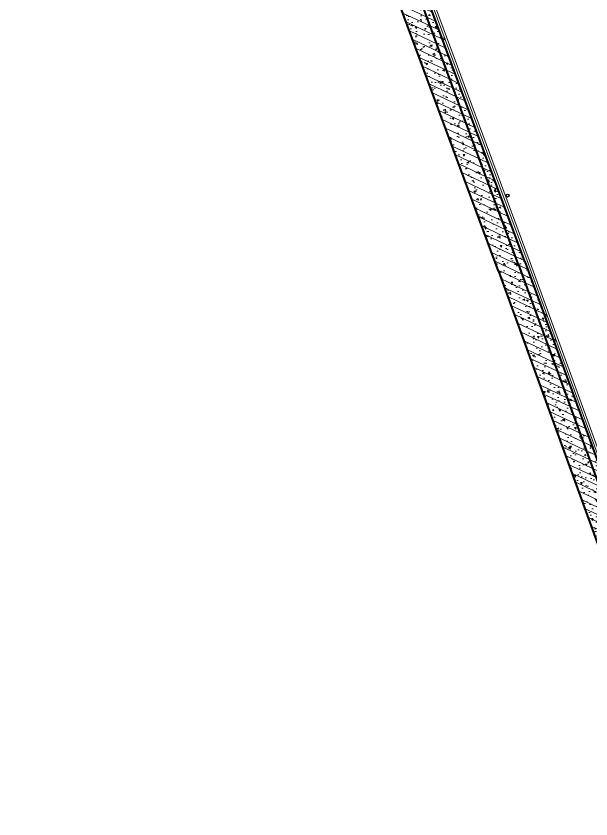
# Model space of a CAD drawing. Header units: millimetres. Extents: x 395197 to 699875, y 745 to 708816.
# Drawn here: x 406085 to 438688, y 358159 to 403701 of the extents above; entities that cross this region are included whole.
import ezdxf

# ---------------------------------------------------------------- set-up
doc = ezdxf.new("R2010")
doc.units = ezdxf.units.MM
doc.linetypes.add('CONTINOUS', pattern=[0])
doc.layers.add('gpsylk', color=40, linetype='Continuous')
for name, color, linetype, lineweight in [('地墙', 4, 'Continuous', 40), ('填充', 252, 'Continuous', 9), ('离壁墙', 185, 'Continuous', 9)]:
    doc.layers.add(name, color=color, linetype=linetype, lineweight=lineweight)
pattern_1 = [(154.699, (404639.6, 463868.67), (-160.2652, -339.0281), []), (159.699, (404639.6, 463868.7), (-274.04, 1044.654), [112.5, -1237.5]), (104.699, (404639.6, 463868.7), (-992.102, -576.268), [90, -990]), (210.1504, (404616.8, 463955.7), (-1266.141, 468.387), [95.61, -1051.713]), (155.8832, (404357.2, 463767.5), (-305.868, 1590.863), [168.75, -1856.25]), (206.3346, (404331.7, 463900.1), (-1848.246, 827.413), [143.415, -1577.57]), (100.8832, (404357.2, 463767.5), (-1848.246, 827.412), [135, -1485]), (130.699, (404377.2, 463934.05), (266.7776, 1046.532), [112.5, -1237.5]), (75.699, (404377.2, 463934), (-1147.092, -23.035), [90, -990]), (181.1504, (404399.4, 464021.3), (-880.314, 1023.498), [95.61, -1051.713]), (147.199, (404639.6, 463868.67), (-476.2659, -151.1447), [0, -978, 0, -1005, 0, -993.75]), (117.199, (404639.6, 463868.67), (-690.0067, 172.089), [0, -573, 0, -955.5, 0, -378.75]), (77.199, (404752.35, 463553.75), (-238.0578, 765.2761), [0, -375, 0, -1170, 0, -1552.5]), (67.199, (404802.9, 463412.5), (-436.239, 772.9693), [0, -487.5, 0, -777, 0, -1102.5])]

# ---------------------------------------------------------------- blocks, each defined once
blk = doc.blocks.new('A$C3E3C7F2D')
at = {"layer": 'gpsylk', "linetype": 'ByBlock'}
for centre in [(-100642, -4846), (-99142, -4840), (-82430, -4679)]:
    blk.add_circle(centre, 57, dxfattribs=at)

msp = doc.modelspace()

# ---------------------------------------------------------------- hatches: boundary and pattern name
at = {"layer": '填充'}
h = msp.add_hatch(dxfattribs=at)
h.set_pattern_fill('钢筋混凝土', color=252, scale=150, angle=109.699, style=0)
h.set_pattern_definition(pattern_1)
h.paths.add_polyline_path([(428601, 405765), (431768, 397212), (432145, 397347), (428978, 405900)])
h = msp.add_hatch(dxfattribs=at)
h.set_pattern_fill('钢筋混凝土', color=252, scale=150, angle=109.699, style=0)
h.set_pattern_definition(pattern_1)
h.paths.add_polyline_path([(427471, 405361), (430638, 396808), (431768, 397212), (428601, 405765)])
h = msp.add_hatch(dxfattribs=at)
h.set_pattern_fill('钢筋混凝土', color=252, scale=150, angle=109.699, style=0)
h.set_pattern_definition(pattern_1)
h.paths.add_polyline_path([(431768, 397212), (430638, 396808), (433443, 389234), (433815, 388209), (434946, 388611), (434570, 389648)])
h = msp.add_hatch(dxfattribs=at)
h.set_pattern_fill('钢筋混凝土', color=252, scale=150, angle=109.699, style=0)
h.set_pattern_definition(pattern_1)
h.paths.add_polyline_path([(432145, 397347), (431768, 397212), (434570, 389648), (434946, 388611), (435323, 388745), (434945, 389785)])
h = msp.add_hatch(dxfattribs=at)
h.set_pattern_fill('钢筋混凝土', color=252, scale=150, angle=109.699, style=0)
h.set_pattern_definition(pattern_1)
h.paths.add_polyline_path([(433789, 388282), (436901, 379710), (438032, 380112), (434919, 388685)])
h = msp.add_hatch(dxfattribs=at)
h.set_pattern_fill('钢筋混凝土', color=252, scale=150, angle=109.699, style=0)
h.set_pattern_definition(pattern_1)
h.paths.add_polyline_path([(434919, 388685), (438032, 380112), (438409, 380246), (435296, 388819)])
h = msp.add_hatch(dxfattribs=at)
h.set_pattern_fill('钢筋混凝土', color=252, scale=150, angle=109.699, style=0)
h.set_pattern_definition(pattern_1)
h.paths.add_polyline_path([(438032, 380112), (436901, 379710), (440014, 371137), (441144, 371539)])
h = msp.add_hatch(dxfattribs=at)
h.set_pattern_fill('钢筋混凝土', color=252, scale=150, angle=109.699, style=0)
h.set_pattern_definition(pattern_1)
h.paths.add_polyline_path([(438409, 380246), (438032, 380112), (441144, 371539), (441521, 371673)])

# ---------------------------------------------------------------- linework, layer by layer
at = {"layer": 'gpsylk', "linetype": 'CONTINOUS', "lineweight": -3}
msp.add_circle((433963, 393516, 0), 79.5, dxfattribs=at)
at = {"layer": '地墙', "ltscale": 5}
for p, q in [((434945, 389785, 0), (406966, 465339, 0)), ((434570, 389648, 0), (406798, 464642, 0)), ((433443, 389234, 0), (406085, 463112, 0)), ((434570, 389648, 0), (451755, 342315, 0)), ((434945, 389786, 0), (452140, 342425, 0)), ((433443, 389234, 0), (450599, 341983, 0))]:
    msp.add_line(p, q, dxfattribs=at)
at = {"layer": '离壁墙'}
for p, q in [((435067, 389830, 0), (407044, 465505, 0)), ((435180, 389871, 0), (407115, 465658, 0)), ((435180, 389871, 0), (444869, 363183, 0)), ((435067, 389830, 0), (444756, 363143, 0))]:
    msp.add_line(p, q, dxfattribs=at)

# ---------------------------------------------------------------- block references
at = {"layer": '填充', "linetype": 'ByBlock', "rotation": 109.698980389513}
msp.add_blockref('A$C3E3C7F2D', (398150, 478434, 0), dxfattribs=at)

doc.saveas('drawing.dxf')
